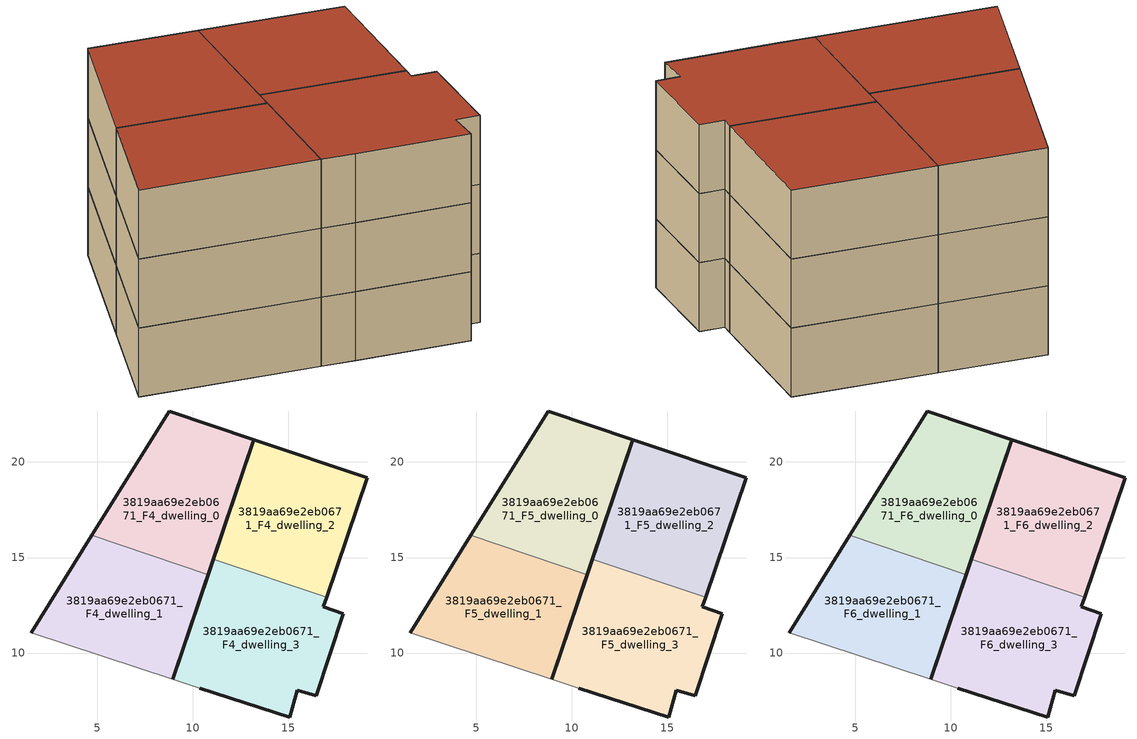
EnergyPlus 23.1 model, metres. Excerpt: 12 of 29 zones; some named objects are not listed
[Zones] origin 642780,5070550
3819aa69e2eb0671_F4_dwelling_0
 floor to 3819aa69e2eb0671_F3_dwelling_0 (EU_floor_Construction): 10.82,14.11 13.2,21.17 8.77,22.67 4.73,16.17 z12
 wall outside (EU_wall_Construction): 4.73,16.17 8.77,22.67 13.2,21.17 10.82,14.11 z12:15
 wall to 3819aa69e2eb0671_F4_dwelling_1 (EU_wall_Construction): 10.82,14.11 4.73,16.17 z12:15
3819aa69e2eb0671_F4_dwelling_1
 floor to 3819aa69e2eb0671_F3_dwelling_1 (EU_floor_Construction): 8.96,8.62 10.82,14.11 4.73,16.17 1.56,11.06 z12
 wall outside (EU_wall_Construction): 10.82,14.11 8.96,8.62 / 1.56,11.06 4.73,16.17 z12:15
 wall adiabatic (EU_wall_Construction): 8.96,8.62 1.56,11.06 z12:15
3819aa69e2eb0671_F4_dwelling_2
 floor to 3819aa69e2eb0671_F3_dwelling_2 (EU_floor_Construction): 17.02,12.91 19.13,19.17 13.2,21.17 11.09,14.92 z12
 wall outside (EU_wall_Construction): 11.09,14.92 13.2,21.17 19.13,19.17 17.02,12.91 z12:15
 wall to 3819aa69e2eb0671_F4_dwelling_3 (EU_wall_Construction): 17.02,12.91 11.09,14.92 z12:15
3819aa69e2eb0671_F4_dwelling_3
 floor to 3819aa69e2eb0671_F3_dwelling_3 (EU_floor_Construction): 16.47,7.75 17.88,12.06 16.85,12.41 17.02,12.91 11.09,14.92 8.96,8.62 10.37,8.16 15.07,6.65 15.47,8.05 z12
 wall outside (EU_wall_Construction): 8.96,8.62 11.09,14.92 / 17.02,12.91 16.85,12.41 17.88,12.06 16.47,7.75 15.47,8.05 15.07,6.65 10.37,8.16 z12:15
 wall adiabatic (EU_wall_Construction): 10.37,8.16 8.96,8.62 z12:15
3819aa69e2eb0671_F5_dwelling_0
 floor to 3819aa69e2eb0671_F4_dwelling_0 (EU_floor_Construction): 10.82,14.11 13.2,21.17 8.77,22.67 4.73,16.17 z15
 wall outside (EU_wall_Construction): 4.73,16.17 8.77,22.67 13.2,21.17 10.82,14.11 z15:18
 wall to 3819aa69e2eb0671_F5_dwelling_1 (EU_wall_Construction): 10.82,14.11 4.73,16.17 z15:18
3819aa69e2eb0671_F5_dwelling_1
 floor to 3819aa69e2eb0671_F4_dwelling_1 (EU_floor_Construction): 8.96,8.62 10.82,14.11 4.73,16.17 1.56,11.06 z15
 wall outside (EU_wall_Construction): 10.82,14.11 8.96,8.62 / 1.56,11.06 4.73,16.17 z15:18
 wall adiabatic (EU_wall_Construction): 8.96,8.62 1.56,11.06 z15:18
3819aa69e2eb0671_F5_dwelling_2
 floor to 3819aa69e2eb0671_F4_dwelling_2 (EU_floor_Construction): 17.02,12.91 19.13,19.17 13.2,21.17 11.09,14.92 z15
 wall outside (EU_wall_Construction): 11.09,14.92 13.2,21.17 19.13,19.17 17.02,12.91 z15:18
 wall to 3819aa69e2eb0671_F5_dwelling_3 (EU_wall_Construction): 17.02,12.91 11.09,14.92 z15:18
3819aa69e2eb0671_F5_dwelling_3
 floor to 3819aa69e2eb0671_F4_dwelling_3 (EU_floor_Construction): 16.47,7.75 17.88,12.06 16.85,12.41 17.02,12.91 11.09,14.92 8.96,8.62 10.37,8.16 15.07,6.65 15.47,8.05 z15
 wall outside (EU_wall_Construction): 8.96,8.62 11.09,14.92 / 17.02,12.91 16.85,12.41 17.88,12.06 16.47,7.75 15.47,8.05 15.07,6.65 10.37,8.16 z15:18
 wall adiabatic (EU_wall_Construction): 10.37,8.16 8.96,8.62 z15:18
3819aa69e2eb0671_F6_dwelling_0
 floor to 3819aa69e2eb0671_F5_dwelling_0 (EU_floor_Construction): 10.82,14.11 13.2,21.17 8.77,22.67 4.73,16.17 z18
 wall outside (EU_wall_Construction): 4.73,16.17 8.77,22.67 13.2,21.17 10.82,14.11 z18:21
 wall to 3819aa69e2eb0671_F6_dwelling_1 (EU_wall_Construction): 10.82,14.11 4.73,16.17 z18:21
 roof outside (EU_roof_Construction): 13.2,21.17 10.82,14.11 4.73,16.17 8.77,22.67 z21
3819aa69e2eb0671_F6_dwelling_1
 floor to 3819aa69e2eb0671_F5_dwelling_1 (EU_floor_Construction): 8.96,8.62 10.82,14.11 4.73,16.17 1.56,11.06 z18
 wall outside (EU_wall_Construction): 10.82,14.11 8.96,8.62 / 1.56,11.06 4.73,16.17 z18:21
 wall adiabatic (EU_wall_Construction): 8.96,8.62 1.56,11.06 z18:21
 roof outside (EU_roof_Construction): 10.82,14.11 8.96,8.62 1.56,11.06 4.73,16.17 z21
3819aa69e2eb0671_F6_dwelling_2
 floor to 3819aa69e2eb0671_F5_dwelling_2 (EU_floor_Construction): 17.02,12.91 19.13,19.17 13.2,21.17 11.09,14.92 z18
 wall outside (EU_wall_Construction): 11.09,14.92 13.2,21.17 19.13,19.17 17.02,12.91 z18:21
 wall to 3819aa69e2eb0671_F6_dwelling_3 (EU_wall_Construction): 17.02,12.91 11.09,14.92 z18:21
 roof outside (EU_roof_Construction): 19.13,19.17 17.02,12.91 11.09,14.92 13.2,21.17 z21
3819aa69e2eb0671_F6_dwelling_3
 floor to 3819aa69e2eb0671_F5_dwelling_3 (EU_floor_Construction): 16.47,7.75 17.88,12.06 16.85,12.41 17.02,12.91 11.09,14.92 8.96,8.62 10.37,8.16 15.07,6.65 15.47,8.05 z18
 wall outside (EU_wall_Construction): 8.96,8.62 11.09,14.92 / 17.02,12.91 16.85,12.41 17.88,12.06 16.47,7.75 15.47,8.05 15.07,6.65 10.37,8.16 z18:21
 wall adiabatic (EU_wall_Construction): 10.37,8.16 8.96,8.62 z18:21
 roof outside (EU_roof_Construction): 17.02,12.91 16.85,12.41 17.88,12.06 16.47,7.75 15.47,8.05 15.07,6.65 10.37,8.16 8.96,8.62 11.09,14.92 z21
[Building]
EU S2 Campaign: North Axis=0; Terrain=City; Solar Distribution=FullExterior
[Site:Location]
Lyon-Bron: Latitude=45.75; Longitude=5; Time Zone=1; Elevation=198
[SizingPeriod:WeatherFileDays]
AnnualSizingPeriod: Begin Month=1; Begin Day of Month=1; End Month=12; End Day of Month=31; Day of Week for Start Day=Monday; Use Weather File Daylight Saving Period=No; Use Weather File Rain and Snow Indicators=No
[MATERIAL]
EU_InternalMass_Material: Roughness=MediumRough; Thickness=0.1; Conductivity=1; Density=1800; Specific Heat=900; Thermal Absorptance=0.9; Solar Absorptance=0.7; Visible Absorptance=0.7
[MATERIAL:NOMASS] Roughness=MediumRough; Thermal Absorptance=0.9; Solar Absorptance=0.7; Visible Absorptance=0.7
Name | Thermal Resistance
EU_wall_NoMass | 0.776494
EU_roof_NoMass | 0.486893
EU_floor_NoMass | 0.421597
[CONSTRUCTION]
EU_wall_Construction: EU_wall_NoMass
EU_roof_Construction: EU_roof_NoMass
EU_floor_Construction: EU_floor_NoMass
EU_InternalMass_Construction: EU_InternalMass_Material
[ZONE] Type=1; Multiplier=1; Ceiling Height=autocalculate; Floor Area=autocalculate; Part of Total Floor Area=Yes
Name | Volume
3819aa69e2eb0671_F4_dwelling_0; 3819aa69e2eb0671_F5_dwelling_0; 3819aa69e2eb0671_F6_dwelling_0 | 124.014
3819aa69e2eb0671_F4_dwelling_1; 3819aa69e2eb0671_F5_dwelling_1; 3819aa69e2eb0671_F6_dwelling_1 | 123.998
3819aa69e2eb0671_F4_dwelling_2; 3819aa69e2eb0671_F5_dwelling_2; 3819aa69e2eb0671_F6_dwelling_2 | 124.003
3819aa69e2eb0671_F4_dwelling_3; 3819aa69e2eb0671_F5_dwelling_3; 3819aa69e2eb0671_F6_dwelling_3 | 139.746
[INTERNALMASS] Construction=EU_InternalMass_Construction
Name | Zone or ZoneList | Surface Area
3819aa69e2eb0671_F4_dwelling_0_EU_InternalMass | 3819aa69e2eb0671_F4_dwelling_0 | 51.6733
3819aa69e2eb0671_F4_dwelling_1_EU_InternalMass | 3819aa69e2eb0671_F4_dwelling_1 | 51.6685
3819aa69e2eb0671_F4_dwelling_2_EU_InternalMass | 3819aa69e2eb0671_F4_dwelling_2 | 51.6728
3819aa69e2eb0671_F4_dwelling_3_EU_InternalMass | 3819aa69e2eb0671_F4_dwelling_3 | 51.6719
3819aa69e2eb0671_F5_dwelling_0_EU_InternalMass | 3819aa69e2eb0671_F5_dwelling_0 | 51.6733
3819aa69e2eb0671_F5_dwelling_1_EU_InternalMass | 3819aa69e2eb0671_F5_dwelling_1 | 51.6685
3819aa69e2eb0671_F5_dwelling_2_EU_InternalMass | 3819aa69e2eb0671_F5_dwelling_2 | 51.6728
3819aa69e2eb0671_F5_dwelling_3_EU_InternalMass | 3819aa69e2eb0671_F5_dwelling_3 | 51.6719
3819aa69e2eb0671_F6_dwelling_0_EU_InternalMass | 3819aa69e2eb0671_F6_dwelling_0 | 51.6733
3819aa69e2eb0671_F6_dwelling_1_EU_InternalMass | 3819aa69e2eb0671_F6_dwelling_1 | 51.6685
3819aa69e2eb0671_F6_dwelling_2_EU_InternalMass | 3819aa69e2eb0671_F6_dwelling_2 | 51.6728
3819aa69e2eb0671_F6_dwelling_3_EU_InternalMass | 3819aa69e2eb0671_F6_dwelling_3 | 51.6719
[OTHEREQUIPMENT] Fuel Type=Electricity; Design Level Calculation Method=Watts/Area; Power per Zone Floor Area=1; Fraction Latent=0; Fraction Radiant=0; Fraction Lost=0; Carbon Dioxide Generation Rate=0; EndUse Subcategory=EU_Step8_InternalGains
Name | Zone or ZoneList or Space or SpaceList | Schedule
EU_Step8_InternalGain_3819aa69e2eb0671_F4_dwelling_0_f000 | 3819aa69e2eb0671_F4_dwelling_0 | EU_Step8_GainSchedule_3819aa69e2eb0671_F4_dwelling_0_f000
EU_Step8_InternalGain_3819aa69e2eb0671_F4_dwelling_1_f000 | 3819aa69e2eb0671_F4_dwelling_1 | EU_Step8_GainSchedule_3819aa69e2eb0671_F4_dwelling_1_f000
EU_Step8_InternalGain_3819aa69e2eb0671_F4_dwelling_2_f000 | 3819aa69e2eb0671_F4_dwelling_2 | EU_Step8_GainSchedule_3819aa69e2eb0671_F4_dwelling_2_f000
EU_Step8_InternalGain_3819aa69e2eb0671_F4_dwelling_3_f000 | 3819aa69e2eb0671_F4_dwelling_3 | EU_Step8_GainSchedule_3819aa69e2eb0671_F4_dwelling_3_f000
EU_Step8_InternalGain_3819aa69e2eb0671_F5_dwelling_0_f000 | 3819aa69e2eb0671_F5_dwelling_0 | EU_Step8_GainSchedule_3819aa69e2eb0671_F5_dwelling_0_f000
EU_Step8_InternalGain_3819aa69e2eb0671_F5_dwelling_1_f000 | 3819aa69e2eb0671_F5_dwelling_1 | EU_Step8_GainSchedule_3819aa69e2eb0671_F5_dwelling_1_f000
EU_Step8_InternalGain_3819aa69e2eb0671_F5_dwelling_2_f000 | 3819aa69e2eb0671_F5_dwelling_2 | EU_Step8_GainSchedule_3819aa69e2eb0671_F5_dwelling_2_f000
EU_Step8_InternalGain_3819aa69e2eb0671_F5_dwelling_3_f000 | 3819aa69e2eb0671_F5_dwelling_3 | EU_Step8_GainSchedule_3819aa69e2eb0671_F5_dwelling_3_f000
EU_Step8_InternalGain_3819aa69e2eb0671_F6_dwelling_0_f000 | 3819aa69e2eb0671_F6_dwelling_0 | EU_Step8_GainSchedule_3819aa69e2eb0671_F6_dwelling_0_f000
EU_Step8_InternalGain_3819aa69e2eb0671_F6_dwelling_1_f000 | 3819aa69e2eb0671_F6_dwelling_1 | EU_Step8_GainSchedule_3819aa69e2eb0671_F6_dwelling_1_f000
EU_Step8_InternalGain_3819aa69e2eb0671_F6_dwelling_2_f000 | 3819aa69e2eb0671_F6_dwelling_2 | EU_Step8_GainSchedule_3819aa69e2eb0671_F6_dwelling_2_f000
EU_Step8_InternalGain_3819aa69e2eb0671_F6_dwelling_3_f000 | 3819aa69e2eb0671_F6_dwelling_3 | EU_Step8_GainSchedule_3819aa69e2eb0671_F6_dwelling_3_f000
[ZONEVENTILATION:DESIGNFLOWRATE] Schedule=EU_AlwaysOn; Design Flow Rate Calculation Method=AirChanges/Hour; Air Changes per Hour=0.693814; Ventilation Type=Natural; Fan Pressure Rise=0; Fan Total Efficiency=1; Constant Term Coefficient=1; Temperature Term Coefficient=0; Velocity Term Coefficient=0; Velocity Squared Term Coefficient=0; Minimum Indoor Temperature=-100; Maximum Indoor Temperature=100; Delta Temperature=-100; Minimum Outdoor Temperature=-100; Maximum Outdoor Temperature=100; Maximum Wind Speed=40
Name | Zone or ZoneList or Space or SpaceList
EU_ConstantAir_3819aa69e2eb0671_F4_dwelling_0 | 3819aa69e2eb0671_F4_dwelling_0
EU_ConstantAir_3819aa69e2eb0671_F4_dwelling_1 | 3819aa69e2eb0671_F4_dwelling_1
EU_ConstantAir_3819aa69e2eb0671_F4_dwelling_2 | 3819aa69e2eb0671_F4_dwelling_2
EU_ConstantAir_3819aa69e2eb0671_F4_dwelling_3 | 3819aa69e2eb0671_F4_dwelling_3
EU_ConstantAir_3819aa69e2eb0671_F5_dwelling_0 | 3819aa69e2eb0671_F5_dwelling_0
EU_ConstantAir_3819aa69e2eb0671_F5_dwelling_1 | 3819aa69e2eb0671_F5_dwelling_1
EU_ConstantAir_3819aa69e2eb0671_F5_dwelling_2 | 3819aa69e2eb0671_F5_dwelling_2
EU_ConstantAir_3819aa69e2eb0671_F5_dwelling_3 | 3819aa69e2eb0671_F5_dwelling_3
EU_ConstantAir_3819aa69e2eb0671_F6_dwelling_0 | 3819aa69e2eb0671_F6_dwelling_0
EU_ConstantAir_3819aa69e2eb0671_F6_dwelling_1 | 3819aa69e2eb0671_F6_dwelling_1
EU_ConstantAir_3819aa69e2eb0671_F6_dwelling_2 | 3819aa69e2eb0671_F6_dwelling_2
EU_ConstantAir_3819aa69e2eb0671_F6_dwelling_3 | 3819aa69e2eb0671_F6_dwelling_3
[HVACTEMPLATE:ZONE:IDEALLOADSAIRSYSTEM] System Availability Schedule=EU_AlwaysOn; Maximum Heating Supply Air Temperature=50; Minimum Cooling Supply Air Temperature=13; Maximum Heating Supply Air Humidity Ratio=0.0156; Minimum Cooling Supply Air Humidity Ratio=0.0077; Heating Limit=NoLimit; Cooling Limit=NoLimit; Heating Availability Schedule=EU_AlwaysOn; Cooling Availability Schedule=EU_CoolingOff; Dehumidification Control Type=ConstantSensibleHeatRatio; Cooling Sensible Heat Ratio=0.7; Dehumidification Setpoint=60; Humidification Control Type=None; Humidification Setpoint=30; Outdoor Air Method=None; Outdoor Air Flow Rate per Person=0.00944; Outdoor Air Flow Rate per Zone Floor Area=0; Outdoor Air Flow Rate per Zone=0; Demand Controlled Ventilation Type=None; Outdoor Air Economizer Type=NoEconomizer; Heat Recovery Type=None; Sensible Heat Recovery Effectiveness=0.7; Latent Heat Recovery Effectiveness=0.65
Name | Template Thermostat
3819aa69e2eb0671_F4_dwelling_0 | EU_HeatOnly_3819aa69e2eb0671_F4_dwelling_0
3819aa69e2eb0671_F4_dwelling_1 | EU_HeatOnly_3819aa69e2eb0671_F4_dwelling_1
3819aa69e2eb0671_F4_dwelling_2 | EU_HeatOnly_3819aa69e2eb0671_F4_dwelling_2
3819aa69e2eb0671_F4_dwelling_3 | EU_HeatOnly_3819aa69e2eb0671_F4_dwelling_3
3819aa69e2eb0671_F5_dwelling_0 | EU_HeatOnly_3819aa69e2eb0671_F5_dwelling_0
3819aa69e2eb0671_F5_dwelling_1 | EU_HeatOnly_3819aa69e2eb0671_F5_dwelling_1
3819aa69e2eb0671_F5_dwelling_2 | EU_HeatOnly_3819aa69e2eb0671_F5_dwelling_2
3819aa69e2eb0671_F5_dwelling_3 | EU_HeatOnly_3819aa69e2eb0671_F5_dwelling_3
3819aa69e2eb0671_F6_dwelling_0 | EU_HeatOnly_3819aa69e2eb0671_F6_dwelling_0
3819aa69e2eb0671_F6_dwelling_1 | EU_HeatOnly_3819aa69e2eb0671_F6_dwelling_1
3819aa69e2eb0671_F6_dwelling_2 | EU_HeatOnly_3819aa69e2eb0671_F6_dwelling_2
3819aa69e2eb0671_F6_dwelling_3 | EU_HeatOnly_3819aa69e2eb0671_F6_dwelling_3
[SIZING:ZONE] Zone Cooling Design Supply Air Temperature Input Method=SupplyAirTemperature; Zone Cooling Design Supply Air Temperature=13; Zone Heating Design Supply Air Temperature Input Method=SupplyAirTemperature; Zone Heating Design Supply Air Temperature=50; Zone Cooling Design Supply Air Humidity Ratio=0.008; Zone Heating Design Supply Air Humidity Ratio=0.008; Cooling Design Air Flow Method=DesignDay; Cooling Design Air Flow Rate=0; Cooling Minimum Air Flow per Zone Floor Area=0.000762; Cooling Minimum Air Flow=0; Cooling Minimum Air Flow Fraction=0.2; Heating Design Air Flow Method=DesignDay; Heating Design Air Flow Rate=0; Heating Maximum Air Flow per Zone Floor Area=0.002032; Heating Maximum Air Flow=0.141576; Heating Maximum Air Flow Fraction=0.3; Account for Dedicated Outdoor Air System=No; Dedicated Outdoor Air System Control Strategy=NeutralSupplyAir; Dedicated Outdoor Air Low Setpoint Temperature for Design=autosize; Dedicated Outdoor Air High Setpoint Temperature for Design=autosize; Zone Load Sizing Method=Sensible Load Only No Latent Load; Zone Latent Cooling Design Supply Air Humidity Ratio Input Method=HumidityRatioDifference; Zone Cooling Design Supply Air Humidity Ratio Difference=0.005; Zone Latent Heating Design Supply Air Humidity Ratio Input Method=HumidityRatioDifference; Zone Humidification Design Supply Air Humidity Ratio Difference=0.005
3819aa69e2eb0671_F4_dwelling_0; 3819aa69e2eb0671_F4_dwelling_1; 3819aa69e2eb0671_F4_dwelling_2; 3819aa69e2eb0671_F4_dwelling_3; 3819aa69e2eb0671_F5_dwelling_0; 3819aa69e2eb0671_F5_dwelling_1; 3819aa69e2eb0671_F5_dwelling_2; 3819aa69e2eb0671_F5_dwelling_3; 3819aa69e2eb0671_F6_dwelling_0; 3819aa69e2eb0671_F6_dwelling_1; 3819aa69e2eb0671_F6_dwelling_2; 3819aa69e2eb0671_F6_dwelling_3
[SCHEDULE:CONSTANT]
Name | Hourly Value
EU_AlwaysOn | 1
EU_CoolingOff | 0
[SCHEDULE:FILE] Column Number=1; Rows to Skip at Top=0; Number of Hours of Data=8760; Column Separator=Comma; Interpolate to Timestep=No; Minutes per Item=60; Adjust Schedule for Daylight Savings=Yes
Name | File
EU_Step8_GainSchedule_3819aa69e2eb0671_F4_dwelling_0_f000 | ../../schedules/3819aa69e2eb0671/3819aa69e2eb0671_F4_dwelling_0_f000_gain.csv
EU_Step8_GainSchedule_3819aa69e2eb0671_F4_dwelling_1_f000 | ../../schedules/3819aa69e2eb0671/3819aa69e2eb0671_F4_dwelling_1_f000_gain.csv
EU_Step8_GainSchedule_3819aa69e2eb0671_F4_dwelling_2_f000 | ../../schedules/3819aa69e2eb0671/3819aa69e2eb0671_F4_dwelling_2_f000_gain.csv
EU_Step8_GainSchedule_3819aa69e2eb0671_F4_dwelling_3_f000 | ../../schedules/3819aa69e2eb0671/3819aa69e2eb0671_F4_dwelling_3_f000_gain.csv
EU_Step8_GainSchedule_3819aa69e2eb0671_F5_dwelling_0_f000 | ../../schedules/3819aa69e2eb0671/3819aa69e2eb0671_F5_dwelling_0_f000_gain.csv
EU_Step8_GainSchedule_3819aa69e2eb0671_F5_dwelling_1_f000 | ../../schedules/3819aa69e2eb0671/3819aa69e2eb0671_F5_dwelling_1_f000_gain.csv
EU_Step8_GainSchedule_3819aa69e2eb0671_F5_dwelling_2_f000 | ../../schedules/3819aa69e2eb0671/3819aa69e2eb0671_F5_dwelling_2_f000_gain.csv
EU_Step8_GainSchedule_3819aa69e2eb0671_F5_dwelling_3_f000 | ../../schedules/3819aa69e2eb0671/3819aa69e2eb0671_F5_dwelling_3_f000_gain.csv
EU_Step8_GainSchedule_3819aa69e2eb0671_F6_dwelling_0_f000 | ../../schedules/3819aa69e2eb0671/3819aa69e2eb0671_F6_dwelling_0_f000_gain.csv
EU_Step8_GainSchedule_3819aa69e2eb0671_F6_dwelling_1_f000 | ../../schedules/3819aa69e2eb0671/3819aa69e2eb0671_F6_dwelling_1_f000_gain.csv
EU_Step8_GainSchedule_3819aa69e2eb0671_F6_dwelling_2_f000 | ../../schedules/3819aa69e2eb0671/3819aa69e2eb0671_F6_dwelling_2_f000_gain.csv
EU_Step8_GainSchedule_3819aa69e2eb0671_F6_dwelling_3_f000 | ../../schedules/3819aa69e2eb0671/3819aa69e2eb0671_F6_dwelling_3_f000_gain.csv
